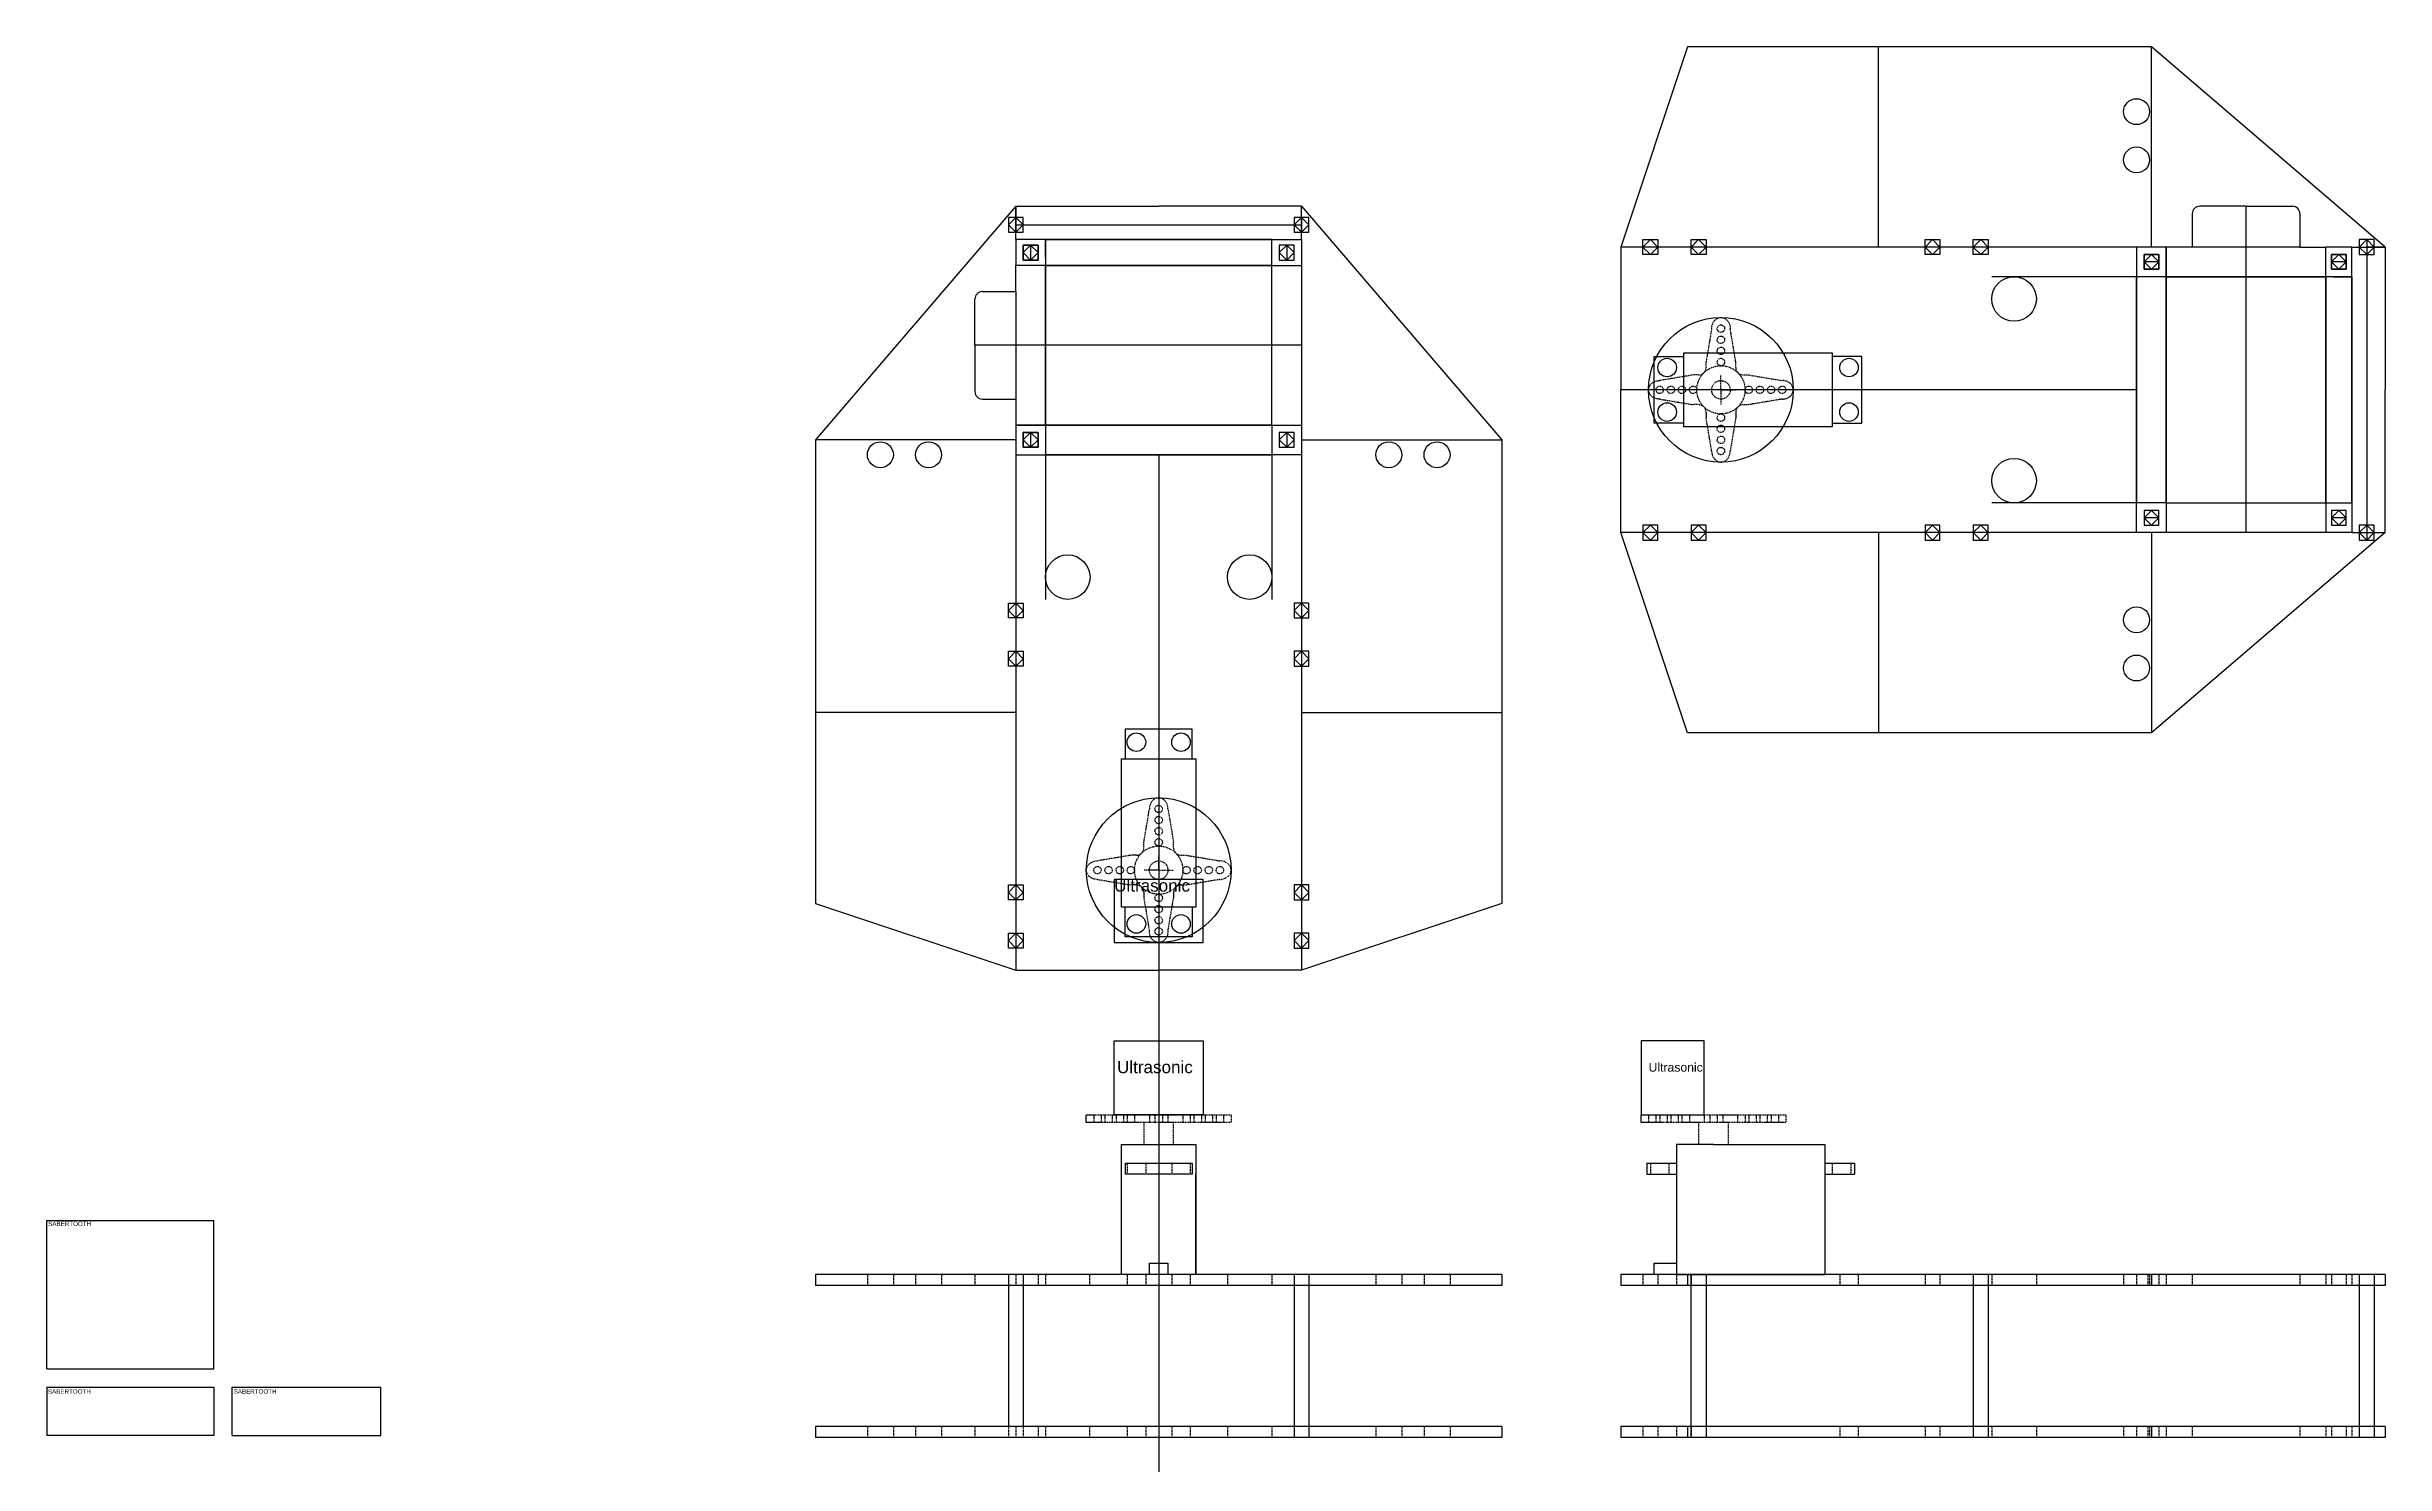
# Model space of a CAD drawing. Header units: inches. Extents: x 4 to 3747, y -1393 to 142.
# Drawn here: x 2392 to 3022, y -1057 to -675 of the extents above; entities that cross this region are included whole.
import ezdxf

# ---------------------------------------------------------------- set-up
doc = ezdxf.new("R2010")
doc.units = ezdxf.units.IN
doc.header["$MEASUREMENT"] = 0
doc.linetypes.add('DASHDOT2', pattern=[0.5, 0.25, -0.125, 0, -0.125])
doc.linetypes.add('DOT2', pattern=[0.125, 0, -0.125])
for name, color, linetype in [('Hidden', 2, 'DASHDOT2'), ('Scratch', 200, 'Continuous'), ('Switch_Wisker', 5, 'DOT2')]:
    doc.layers.add(name, color=color, linetype=linetype)
doc.styles.get("Standard").update_dxf_attribs({"font": 'arial.ttf'})

msp = doc.modelspace()

# ---------------------------------------------------------------- linework, layer by layer
for p, q in [((2834.31326, -674.99392), (2816.31326, -728.99392)), ((2959.31326, -674.99392), (2834.31326, -674.99392)), ((3022.31326, -728.99392), (2959.31326, -674.99392)), ((2653.31326, -717.99392), (2599.31326, -780.99392)), ((2653.31326, -717.99392), (2691.81326, -717.99392)), ((2730.31326, -717.99392), (2691.81326, -717.99392)), ((2730.31326, -717.99392), (2784.31326, -780.99392)), ((2984.81326, -717.99392), (2972.31326, -717.99392)), ((2984.81326, -717.99392), (2997.31326, -717.99392)), ((2651.31326, -722.99392), (2653.31326, -720.99392)), ((2653.31326, -724.99392), (2651.31326, -722.99392)), ((2653.31326, -720.99392), (2655.31326, -722.99392)), ((2655.31326, -722.99392), (2653.31326, -724.99392)), ((2728.31326, -722.99392), (2730.31326, -720.99392)), ((2730.31326, -724.99392), (2728.31326, -722.99392)), ((2730.31326, -720.99392), (2732.31326, -722.99392)), ((2732.31326, -722.99392), (2730.31326, -724.99392)), ((2970.31326, -719.99392), (2970.31326, -728.99392)), ((2999.31326, -719.99392), (2999.31326, -728.99392)), ((2655.31326, -730.49392), (2657.31326, -728.49392)), ((2657.31326, -728.49392), (2655.31326, -730.49392)), ((2657.31326, -732.49392), (2655.31326, -730.49392)), ((2655.31326, -730.49392), (2657.31326, -732.49392)), ((2657.31326, -728.49392), (2659.31326, -730.49392)), ((2659.31326, -730.49392), (2657.31326, -728.49392)), ((2659.31326, -730.49392), (2657.31326, -732.49392)), ((2657.31326, -732.49392), (2659.31326, -730.49392)), ((2661.31326, -726.99392), (2722.31326, -726.99392)), ((2661.31326, -726.99392), (2661.31326, -733.99392)), ((2722.31326, -726.99392), (2661.31326, -726.99392)), ((2661.31326, -731.99392), (2661.31326, -726.99392)), ((2722.31326, -733.99392), (2722.31326, -726.99392)), ((2724.31326, -730.49392), (2726.31326, -728.49392)), ((2726.31326, -732.49392), (2724.31326, -730.49392)), ((2726.31326, -728.49392), (2728.31326, -730.49392)), ((2728.31326, -730.49392), (2726.31326, -732.49392)), ((2816.31326, -728.99392), (2816.31326, -767.49392)), ((2824.31326, -726.99392), (2822.31326, -728.99392)), ((2822.31326, -728.99392), (2824.31326, -730.99392)), ((2826.31326, -728.99392), (2824.31326, -726.99392)), ((2824.31326, -730.99392), (2826.31326, -728.99392)), ((2837.31326, -726.99392), (2835.31326, -728.99392)), ((2835.31326, -728.99392), (2837.31326, -730.99392)), ((2839.31326, -728.99392), (2837.31326, -726.99392)), ((2837.31326, -730.99392), (2839.31326, -728.99392)), ((2900.31326, -726.99392), (2898.31326, -728.99392)), ((2898.31326, -728.99392), (2900.31326, -730.99392)), ((2902.31326, -728.99392), (2900.31326, -726.99392)), ((2900.31326, -730.99392), (2902.31326, -728.99392)), ((2913.31326, -726.99392), (2911.31326, -728.99392)), ((2911.31326, -728.99392), (2913.31326, -730.99392)), ((2915.31326, -728.99392), (2913.31326, -726.99392)), ((2913.31326, -730.99392), (2915.31326, -728.99392)), ((2963.31326, -728.99392), (2963.31326, -736.99392)), ((2970.31326, -728.99392), (2963.31326, -728.99392)), ((2963.31326, -736.99392), (2963.31326, -728.99392)), ((2999.31326, -728.99392), (3006.31326, -728.99392)), ((3006.31326, -736.99392), (3006.31326, -728.99392)), ((3006.31326, -734.99392), (3006.31326, -728.99392)), ((3015.31326, -728.99392), (3017.31326, -726.99392)), ((3017.31326, -730.99392), (3015.31326, -728.99392)), ((3017.31326, -726.99392), (3019.31326, -728.99392)), ((3019.31326, -728.99392), (3017.31326, -730.99392)), ((3022.31326, -728.99392), (3022.31326, -767.49392)), ((2661.31326, -733.99392), (2653.31326, -733.99392)), ((2653.31326, -740.99392), (2653.31326, -733.99392)), ((2659.31326, -733.99392), (2653.31326, -733.99392)), ((2722.31326, -733.99392), (2730.31326, -733.99392)), ((2730.31326, -733.99392), (2730.31326, -776.99392)), ((2955.31326, -797.99392), (2955.31326, -736.99392)), ((2963.31326, -736.99392), (2955.31326, -736.99392)), ((2955.31326, -736.99392), (2955.31326, -797.99392)), ((2963.31326, -736.99392), (2955.31326, -736.99392)), ((2957.31326, -732.99392), (2959.31326, -730.99392)), ((2959.31326, -730.99392), (2957.31326, -732.99392)), ((2959.31326, -734.99392), (2957.31326, -732.99392)), ((2957.31326, -732.99392), (2959.31326, -734.99392)), ((2959.31326, -730.99392), (2961.31326, -732.99392)), ((2961.31326, -732.99392), (2959.31326, -730.99392)), ((2961.31326, -732.99392), (2959.31326, -734.99392)), ((2959.31326, -734.99392), (2961.31326, -732.99392)), ((3013.31326, -736.99392), (3006.31326, -736.99392)), ((3007.81326, -732.99392), (3009.81326, -730.99392)), ((3009.81326, -730.99392), (3007.81326, -732.99392)), ((3009.81326, -734.99392), (3007.81326, -732.99392)), ((3007.81326, -732.99392), (3009.81326, -734.99392)), ((3008.31326, -736.99392), (3013.31326, -736.99392)), ((3009.81326, -730.99392), (3011.81326, -732.99392)), ((3011.81326, -732.99392), (3009.81326, -730.99392)), ((3011.81326, -732.99392), (3009.81326, -734.99392)), ((3009.81326, -734.99392), (3011.81326, -732.99392)), ((3013.31326, -736.99392), (3013.31326, -797.99392)), ((3013.31326, -797.99392), (3013.31326, -736.99392)), ((2642.31326, -755.49392), (2642.31326, -742.99392)), ((2644.31326, -740.99392), (2653.31326, -740.99392)), ((2642.31326, -755.49392), (2642.31326, -767.99392)), ((2825.31326, -776.49392), (2825.31326, -758.49392)), ((2825.31326, -758.49392), (2833.31326, -758.49392)), ((2833.31326, -777.49392), (2833.31326, -757.49392)), ((2833.31326, -757.49392), (2873.31326, -757.49392)), ((2873.31326, -757.49392), (2873.31326, -777.49392)), ((2881.31326, -758.49392), (2873.31326, -758.49392)), ((2881.31326, -776.49392), (2881.31326, -758.49392)), ((2816.31326, -805.99392), (2816.31326, -767.49392)), ((3022.31326, -805.99392), (3022.31326, -767.49392)), ((2644.31326, -769.99392), (2653.31326, -769.99392)), ((2653.31326, -769.99392), (2653.31326, -776.99392)), ((2599.31326, -780.99392), (2599.31326, -905.99392)), ((2653.31326, -776.99392), (2661.31326, -776.99392)), ((2661.31326, -776.99392), (2653.31326, -776.99392)), ((2655.31326, -780.99392), (2657.31326, -778.99392)), ((2657.31326, -778.99392), (2655.31326, -780.99392)), ((2657.31326, -782.99392), (2655.31326, -780.99392)), ((2655.31326, -780.99392), (2657.31326, -782.99392)), ((2657.31326, -778.99392), (2659.31326, -780.99392)), ((2659.31326, -780.99392), (2657.31326, -778.99392)), ((2659.31326, -780.99392), (2657.31326, -782.99392)), ((2657.31326, -782.99392), (2659.31326, -780.99392)), ((2661.31326, -776.99392), (2661.31326, -784.99392)), ((2661.31326, -776.99392), (2661.31326, -784.99392)), ((2722.31326, -776.99392), (2730.31326, -776.99392)), ((2722.31326, -776.99392), (2722.31326, -784.99392)), ((2724.31326, -780.99392), (2726.31326, -778.99392)), ((2726.31326, -782.99392), (2724.31326, -780.99392)), ((2726.31326, -778.99392), (2728.31326, -780.99392)), ((2728.31326, -780.99392), (2726.31326, -782.99392)), ((2784.31326, -780.99392), (2784.31326, -905.99392)), ((2833.31326, -776.49392), (2825.31326, -776.49392)), ((2853.31326, -777.49392), (2833.31326, -777.49392)), ((2873.31326, -777.49392), (2853.31326, -777.49392)), ((2873.31326, -776.49392), (2881.31326, -776.49392)), ((2722.31326, -784.99392), (2661.31326, -784.99392)), ((2661.31326, -784.99392), (2722.31326, -784.99392)), ((2963.31326, -797.99392), (2955.31326, -797.99392)), ((2957.31326, -801.99392), (2959.31326, -799.99392)), ((2959.31326, -799.99392), (2961.31326, -801.99392)), ((2963.31326, -797.99392), (2963.31326, -805.99392)), ((3006.31326, -797.99392), (3013.31326, -797.99392)), ((3006.31326, -797.99392), (3006.31326, -805.99392)), ((3007.81326, -801.99392), (3009.81326, -799.99392)), ((3009.81326, -799.99392), (3011.81326, -801.99392)), ((2834.31326, -859.99392), (2816.31326, -805.99392)), ((2822.31326, -805.99392), (2824.31326, -803.99392)), ((2824.31326, -807.99392), (2822.31326, -805.99392)), ((2824.31326, -803.99392), (2826.31326, -805.99392)), ((2826.31326, -805.99392), (2824.31326, -807.99392)), ((2835.31326, -805.99392), (2837.31326, -803.99392)), ((2837.31326, -807.99392), (2835.31326, -805.99392)), ((2837.31326, -803.99392), (2839.31326, -805.99392)), ((2839.31326, -805.99392), (2837.31326, -807.99392)), ((2898.31326, -805.99392), (2900.31326, -803.99392)), ((2900.31326, -807.99392), (2898.31326, -805.99392)), ((2900.31326, -803.99392), (2902.31326, -805.99392)), ((2902.31326, -805.99392), (2900.31326, -807.99392)), ((2911.31326, -805.99392), (2913.31326, -803.99392)), ((2913.31326, -807.99392), (2911.31326, -805.99392)), ((2913.31326, -803.99392), (2915.31326, -805.99392)), ((2915.31326, -805.99392), (2913.31326, -807.99392)), ((2959.31326, -803.99392), (2957.31326, -801.99392)), ((2961.31326, -801.99392), (2959.31326, -803.99392)), ((3022.31326, -805.99392), (2959.31326, -859.99392)), ((3006.31326, -805.99392), (2963.31326, -805.99392)), ((3009.81326, -803.99392), (3007.81326, -801.99392)), ((3011.81326, -801.99392), (3009.81326, -803.99392)), ((3015.31326, -805.99392), (3017.31326, -803.99392)), ((3017.31326, -807.99392), (3015.31326, -805.99392)), ((3017.31326, -803.99392), (3019.31326, -805.99392)), ((3019.31326, -805.99392), (3017.31326, -807.99392)), ((2653.31326, -824.99392), (2651.31326, -826.99392)), ((2655.31326, -826.99392), (2653.31326, -824.99392)), ((2728.31326, -826.99392), (2730.31326, -824.99392)), ((2730.31326, -824.99392), (2732.31326, -826.99392)), ((2651.31326, -826.99392), (2653.31326, -828.99392)), ((2653.31326, -828.99392), (2655.31326, -826.99392)), ((2730.31326, -828.99392), (2728.31326, -826.99392)), ((2732.31326, -826.99392), (2730.31326, -828.99392)), ((2653.31326, -837.99392), (2651.31326, -839.99392)), ((2655.31326, -839.99392), (2653.31326, -837.99392)), ((2728.31326, -839.99392), (2730.31326, -837.99392)), ((2730.31326, -837.99392), (2732.31326, -839.99392)), ((2651.31326, -839.99392), (2653.31326, -841.99392)), ((2653.31326, -841.99392), (2655.31326, -839.99392)), ((2730.31326, -841.99392), (2728.31326, -839.99392)), ((2732.31326, -839.99392), (2730.31326, -841.99392)), ((2700.81326, -858.99392), (2682.81326, -858.99392)), ((2682.81326, -858.99392), (2682.81326, -866.99392)), ((2700.81326, -866.99392), (2700.81326, -858.99392)), ((2959.31326, -859.99392), (2834.31326, -859.99392)), ((2681.81326, -906.99392), (2681.81326, -866.99392)), ((2681.81326, -866.99392), (2701.81326, -866.99392)), ((2701.81326, -866.99392), (2701.81326, -886.99392)), ((2701.81326, -886.99392), (2701.81326, -906.99392)), ((2653.31326, -900.99392), (2651.31326, -902.99392)), ((2655.31326, -902.99392), (2653.31326, -900.99392)), ((2679.81326, -899.49392), (2679.81326, -916.49392)), ((2703.81326, -899.49392), (2679.81326, -899.49392)), ((2703.81326, -916.49392), (2703.81326, -899.49392)), ((2728.31326, -902.99392), (2730.31326, -900.99392)), ((2730.31326, -900.99392), (2732.31326, -902.99392)), ((2599.31326, -905.99392), (2653.31326, -923.99392)), ((2651.31326, -902.99392), (2653.31326, -904.99392)), ((2653.31326, -904.99392), (2655.31326, -902.99392)), ((2701.81326, -906.99392), (2681.81326, -906.99392)), ((2682.81326, -914.99392), (2682.81326, -906.99392)), ((2700.81326, -906.99392), (2700.81326, -914.99392)), ((2730.31326, -904.99392), (2728.31326, -902.99392)), ((2732.31326, -902.99392), (2730.31326, -904.99392)), ((2784.31326, -905.99392), (2730.31326, -923.99392)), ((2653.31326, -913.99392), (2651.31326, -915.99392)), ((2651.31326, -915.99392), (2653.31326, -917.99392)), ((2655.31326, -915.99392), (2653.31326, -913.99392)), ((2653.31326, -917.99392), (2655.31326, -915.99392)), ((2679.81326, -916.49392), (2703.81326, -916.49392)), ((2700.81326, -914.99392), (2682.81326, -914.99392)), ((2728.31326, -915.99392), (2730.31326, -913.99392)), ((2730.31326, -917.99392), (2728.31326, -915.99392)), ((2730.31326, -913.99392), (2732.31326, -915.99392)), ((2732.31326, -915.99392), (2730.31326, -917.99392)), ((2653.31326, -923.99392), (2691.81326, -923.99392)), ((2730.31326, -923.99392), (2691.81326, -923.99392)), ((2679.81326, -942.99392), (2703.81326, -942.99392)), ((2679.81326, -962.99392), (2679.81326, -942.99392)), ((2703.81326, -942.99392), (2703.81326, -962.99392)), ((2821.81326, -942.99392), (2821.81326, -962.99392)), ((2838.81326, -942.99392), (2821.81326, -942.99392)), ((2838.81326, -962.99392), (2838.81326, -942.99392)), ((2703.81326, -962.99392), (2679.81326, -962.99392)), ((2821.81326, -962.99392), (2838.81326, -962.99392)), ((2681.81326, -970.99392), (2701.81326, -970.99392)), ((2681.81326, -1005.99392), (2681.81326, -970.99392)), ((2682.81326, -975.99392), (2700.81326, -975.99392)), ((2682.81326, -975.99392), (2682.81326, -978.99392)), ((2700.81326, -975.99392), (2700.81326, -978.99392)), ((2701.81326, -970.99392), (2701.81326, -1005.99392)), ((2823.31326, -975.99392), (2831.31326, -975.99392)), ((2823.31326, -975.99392), (2823.31326, -978.99392)), ((2841.31326, -970.99392), (2831.31326, -970.99392)), ((2831.31326, -970.99392), (2831.31326, -1005.99392)), ((2841.31326, -970.99392), (2871.31326, -970.99392)), ((2871.31326, -970.99392), (2871.31326, -1005.99392)), ((2871.31326, -975.99392), (2879.31326, -975.99392)), ((2879.31326, -975.99392), (2879.31326, -978.99392)), ((2700.81326, -978.99392), (2682.81326, -978.99392)), ((2701.81326, -1005.99392), (2701.81326, -978.99392)), ((2823.31326, -978.99392), (2831.31326, -978.99392)), ((2871.31326, -978.99392), (2879.31326, -978.99392)), ((2392.2, -1031.42475), (2392.2, -991.42475)), ((2392.2, -991.42475), (2437.2, -991.42475)), ((2437.2, -1031.42475), (2437.2, -991.42475)), ((2784.31326, -1005.99392), (2599.31326, -1005.99392)), ((2599.31326, -1005.99392), (2599.31326, -1008.99392)), ((2651.31326, -1005.99392), (2651.31326, -1046.99392)), ((2655.31326, -1005.99392), (2655.31326, -1046.99392)), ((2701.81326, -1005.99392), (2681.81326, -1005.99392)), ((2689.31326, -1005.99392), (2689.31326, -1002.99392)), ((2689.31326, -1002.99392), (2691.81326, -1002.99392)), ((2691.81326, -1002.99392), (2694.31326, -1002.99392)), ((2694.31326, -1002.99392), (2694.31326, -1005.99392)), ((2728.31326, -1005.99392), (2728.31326, -1049.99392)), ((2732.31326, -1005.99392), (2732.31326, -1049.99392)), ((2784.31326, -1005.99392), (2784.31326, -1008.99392)), ((3022.31326, -1005.99392), (2816.31326, -1005.99392)), ((2816.31326, -1005.99392), (2816.31326, -1005.99392)), ((2816.31326, -1005.99392), (2816.31326, -1005.99392)), ((2816.31326, -1005.99392), (2816.31326, -1008.99392)), ((2825.31326, -1005.99392), (2825.31326, -1002.99392)), ((2825.31326, -1002.99392), (2831.31326, -1002.99392)), ((2831.31326, -1005.99392), (2825.31326, -1005.99392)), ((2831.31326, -1005.99392), (2871.31326, -1005.99392)), ((2834.31326, -1005.99392), (2834.31326, -1005.99392)), ((2834.31326, -1005.99392), (2834.31326, -1008.99392)), ((2835.31326, -1049.99392), (2835.31326, -1005.99392)), ((2835.31326, -1005.99392), (2839.31326, -1005.99392)), ((2839.31326, -1005.99392), (2839.31326, -1008.99392)), ((2911.31326, -1005.99392), (2911.31326, -1049.99392)), ((2915.31326, -1005.99392), (2915.31326, -1049.99392)), ((2959.31326, -1005.99392), (2959.31326, -1008.99392)), ((3015.31326, -1005.99392), (3015.31326, -1049.99392)), ((3019.31326, -1005.99392), (3019.31326, -1046.99392)), ((3022.31326, -1005.99392), (3022.31326, -1008.99392)), ((2784.31326, -1008.99392), (2599.31326, -1008.99392)), ((3022.31326, -1008.99392), (2816.31326, -1008.99392)), ((2839.31326, -1008.99392), (2839.31326, -1049.99392)), ((2392.2, -1031.42475), (2437.2, -1031.42475)), ((2392.2, -1036.42475), (2437.2, -1036.42475)), ((2392.2, -1036.42475), (2392.2, -1049.42475)), ((2437.2, -1036.42475), (2437.2, -1049.42475)), ((2442.2, -1036.42475), (2482.2, -1036.42475)), ((2442.2, -1049.42475), (2442.2, -1036.42475)), ((2482.2, -1049.42475), (2482.2, -1036.42475)), ((2437.2, -1049.42475), (2392.2, -1049.42475)), ((2442.2, -1049.42475), (2482.2, -1049.42475)), ((2784.31326, -1046.99392), (2599.31326, -1046.99392)), ((2599.31326, -1046.99392), (2599.31326, -1049.99392)), ((2784.31326, -1049.99392), (2599.31326, -1049.99392)), ((2784.31326, -1046.99392), (2784.31326, -1049.99392)), ((3022.31326, -1046.99392), (2816.31326, -1046.99392)), ((2816.31326, -1046.99392), (2816.31326, -1046.99392)), ((2816.31326, -1046.99392), (2816.31326, -1046.99392)), ((2816.31326, -1046.99392), (2816.31326, -1049.99392)), ((3022.31326, -1049.99392), (2816.31326, -1049.99392)), ((2834.31326, -1046.99392), (2834.31326, -1046.99392)), ((2834.31326, -1046.99392), (2834.31326, -1049.99392)), ((2839.31326, -1049.99392), (2835.31326, -1049.99392)), ((2959.31326, -1046.99392), (2959.31326, -1049.99392)), ((3019.31326, -1046.99392), (3019.31326, -1049.99392)), ((3022.31326, -1046.99392), (3022.31326, -1049.99392))]:
    msp.add_line(p, q)
for centre, radius in [((2955.31326, -692.49392), 3.5), ((2955.31326, -705.49392), 3.5), ((2922.31326, -742.99392), 6), ((2828.81326, -761.49392), 2.5), ((2828.81326, -761.49392), 2.5), ((2877.81326, -761.49392), 2.5), ((2877.81326, -761.49392), 2.5), ((2828.81326, -773.49392), 2.5), ((2828.81326, -773.49392), 2.5), ((2877.81326, -773.49392), 2.5), ((2877.81326, -773.49392), 2.5), ((2616.81326, -784.99392), 3.5), ((2629.81326, -784.99392), 3.5), ((2753.81326, -784.99392), 3.5), ((2766.81326, -784.99392), 3.5), ((2922.31326, -791.99392), 6), ((2667.31326, -817.99392), 6), ((2716.31326, -817.99392), 6), ((2955.31326, -829.49392), 3.5), ((2955.31326, -842.49392), 3.5), ((2685.81326, -862.49392), 2.5), ((2685.81326, -862.49392), 2.5), ((2697.81326, -862.49392), 2.5), ((2697.81326, -862.49392), 2.5), ((2685.81326, -911.49392), 2.5), ((2685.81326, -911.49392), 2.5), ((2697.81326, -911.49392), 2.5), ((2697.81326, -911.49392), 2.5)]:
    msp.add_circle(centre, radius)
for centre, start, end in [((2972.31326, -719.99392), 90, 180), ((2997.31326, -719.99392), 0, 90), ((2644.31326, -742.99392), 90, 180), ((2644.31326, -767.99392), 180, 270)]:
    msp.add_arc(centre, 2, start, end)
at = {"layer": 'Hidden'}
for p, q in [((2674.31326, -962.99392), (2674.31326, -964.99392)), ((2676.31326, -962.99392), (2676.31326, -964.99392)), ((2677.31326, -962.99392), (2677.31326, -964.99392)), ((2679.30548, -962.99392), (2679.30496, -964.99392)), ((2680.31326, -962.99392), (2680.31326, -964.99392)), ((2682.31326, -962.99392), (2682.31326, -964.99392)), ((2683.31326, -962.99392), (2683.31326, -964.99392)), ((2685.31326, -962.99392), (2685.31326, -964.99392)), ((2689.31326, -962.99392), (2689.31326, -964.99392)), ((2690.81326, -962.99392), (2690.81326, -964.99392)), ((2692.81326, -962.99392), (2692.81326, -964.99392)), ((2694.31326, -962.99392), (2694.31326, -964.99392)), ((2698.31326, -962.99392), (2698.31326, -964.99392)), ((2700.31326, -962.99392), (2700.31326, -964.99392)), ((2701.31326, -962.99392), (2701.31326, -964.99392)), ((2703.30548, -962.99392), (2703.30548, -964.99392)), ((2704.31326, -962.99392), (2704.31326, -964.99392)), ((2706.31326, -962.99392), (2706.31326, -964.99392)), ((2707.31326, -962.99392), (2707.31326, -964.99392)), ((2709.31326, -962.99392), (2709.31326, -964.99392)), ((2823.81326, -962.99392), (2823.81326, -964.99392)), ((2825.81326, -962.99392), (2825.81326, -964.99392)), ((2826.81326, -962.99392), (2826.81326, -964.99392)), ((2828.80548, -962.99392), (2828.80496, -964.99392)), ((2829.81326, -962.99392), (2829.81326, -964.99392)), ((2831.81326, -962.99392), (2831.81326, -964.99392)), ((2832.81326, -962.99392), (2832.81326, -964.99392)), ((2834.81326, -962.99392), (2834.81326, -964.99392)), ((2838.81326, -962.99392), (2838.81326, -964.99392)), ((2840.31326, -962.99392), (2840.31326, -964.99392)), ((2842.31326, -962.99392), (2842.31326, -964.99392)), ((2843.81326, -962.99392), (2843.81326, -964.99392)), ((2847.81326, -962.99392), (2847.81326, -964.99392)), ((2849.81326, -962.99392), (2849.81326, -964.99392)), ((2850.81326, -962.99392), (2850.81326, -964.99392)), ((2852.80548, -962.99392), (2852.80548, -964.99392)), ((2853.81326, -962.99392), (2853.81326, -964.99392)), ((2855.81326, -962.99392), (2855.81326, -964.99392)), ((2856.81326, -962.99392), (2856.81326, -964.99392)), ((2858.81326, -962.99392), (2858.81326, -964.99392)), ((2683.31326, -975.99392), (2683.31326, -978.99392)), ((2688.31326, -975.99392), (2688.31326, -978.99392)), ((2695.31326, -975.99392), (2695.31326, -978.99392)), ((2700.31326, -975.99392), (2700.31326, -978.99392)), ((2824.31326, -975.99392), (2824.31326, -978.99392)), ((2829.31326, -975.99392), (2829.31326, -978.99392)), ((2873.31326, -975.99392), (2873.31326, -978.99392)), ((2878.31326, -975.99392), (2878.31326, -978.99392)), ((2613.31326, -1005.99392), (2613.31326, -1005.99392)), ((2613.31326, -1005.99392), (2613.31326, -1008.99392)), ((2620.31326, -1005.99392), (2620.31326, -1008.99392)), ((2626.31326, -1005.99392), (2626.31326, -1005.99392)), ((2626.31326, -1005.99392), (2626.31326, -1008.99392)), ((2633.2984, -1005.99392), (2633.2984, -1008.99392)), ((2642.31326, -1005.99392), (2642.31326, -1008.99392)), ((2651.31326, -1005.99392), (2651.31326, -1008.99392)), ((2653.31326, -1005.99392), (2653.31326, -1008.99392)), ((2655.31326, -1005.99392), (2655.31326, -1008.99392)), ((2659.31326, -1005.99392), (2659.31326, -1008.99392)), ((2661.31326, -1005.99392), (2661.31326, -1007.49392)), ((2661.31326, -1005.99392), (2661.31326, -1008.99392)), ((2673.192, -1005.99392), (2673.192, -1008.99392)), ((2683.31326, -1005.99392), (2683.31326, -1008.99392)), ((2688.31326, -1005.99392), (2688.31326, -1008.99392)), ((2695.31326, -1005.99392), (2695.31326, -1008.99392)), ((2700.31326, -1005.99392), (2700.31326, -1008.99392)), ((2710.31326, -1005.99392), (2710.31326, -1005.99392)), ((2710.31326, -1005.99392), (2710.31326, -1008.99392)), ((2722.31326, -1005.99392), (2722.31326, -1008.99392)), ((2728.31326, -1005.99392), (2728.31326, -1008.99392)), ((2732.31326, -1005.99392), (2732.31326, -1005.99392)), ((2732.31326, -1005.99392), (2732.31326, -1008.99392)), ((2750.31326, -1005.99392), (2750.31326, -1008.99392)), ((2757.31326, -1005.99392), (2757.31326, -1008.99392)), ((2763.31326, -1005.99392), (2763.31326, -1008.99392)), ((2770.31326, -1005.99392), (2770.31326, -1008.99392)), ((2822.31326, -1005.99392), (2822.31326, -1005.99392)), ((2822.31326, -1005.99392), (2822.31326, -1005.99392)), ((2822.31326, -1005.99392), (2822.31326, -1008.99392)), ((2826.31326, -1005.99392), (2826.31326, -1008.99392)), ((2826.31326, -1005.99392), (2826.31326, -1008.99392)), ((2831.31326, -1005.99392), (2831.31326, -1008.99392)), ((2835.31326, -1005.99392), (2835.31326, -1008.99392)), ((2839.31326, -1005.99392), (2839.31326, -1008.99392)), ((2875.31326, -1005.99392), (2875.31326, -1005.99392)), ((2875.31326, -1005.99392), (2875.31326, -1008.99392)), ((2880.31326, -1005.99392), (2880.31326, -1008.99392)), ((2898.31326, -1005.99392), (2898.31326, -1008.99392)), ((2902.31326, -1005.99392), (2902.31326, -1005.99392)), ((2902.31326, -1005.99392), (2902.31326, -1008.99392)), ((2911.31326, -1005.99392), (2911.31326, -1008.99392)), ((2915.31326, -1005.99392), (2915.31326, -1005.99392)), ((2915.31326, -1005.99392), (2915.31326, -1008.99392)), ((2916.31326, -1005.99392), (2916.31326, -1008.99392)), ((2928.31326, -1005.99392), (2928.31326, -1008.99392)), ((2951.81326, -1005.99392), (2951.81326, -1008.99392)), ((2955.31326, -1005.99392), (2955.31326, -1008.99392)), ((2958.31326, -1005.99392), (2958.31326, -1008.99392)), ((2958.81326, -1005.99392), (2958.81326, -1008.99392)), ((2961.31326, -1005.99392), (2961.31326, -1008.99392)), ((2963.31326, -1005.99392), (2963.31326, -1008.99392)), ((2970.31326, -1005.99392), (2970.31326, -1005.99392)), ((2970.31326, -1005.99392), (2970.31326, -1008.99392)), ((2999.31326, -1005.99392), (2999.31326, -1008.99392)), ((3006.31326, -1005.99392), (3006.31326, -1008.99392)), ((3007.81326, -1005.99392), (3007.81326, -1008.99392)), ((3011.81326, -1005.99392), (3011.81326, -1008.99392)), ((3013.31326, -1005.99392), (3013.31326, -1008.99392)), ((2613.31326, -1046.99392), (2613.31326, -1046.99392)), ((2613.31326, -1046.99392), (2613.31326, -1049.99392)), ((2620.31326, -1046.99392), (2620.31326, -1049.99392)), ((2626.31326, -1046.99392), (2626.31326, -1046.99392)), ((2626.31326, -1046.99392), (2626.31326, -1049.99392)), ((2633.2984, -1046.99392), (2633.2984, -1049.99392)), ((2642.31326, -1046.99392), (2642.31326, -1049.99392)), ((2651.31326, -1046.99392), (2651.31326, -1049.99392)), ((2653.31326, -1046.99392), (2653.31326, -1049.99392)), ((2655.31326, -1046.99392), (2655.31326, -1049.99392)), ((2659.31326, -1046.99392), (2659.31326, -1049.99392)), ((2661.31326, -1046.99392), (2661.31326, -1048.49392)), ((2661.31326, -1046.99392), (2661.31326, -1049.99392)), ((2673.192, -1046.99392), (2673.192, -1049.99392)), ((2683.31326, -1046.99392), (2683.31326, -1049.99392)), ((2688.31326, -1046.99392), (2688.31326, -1049.99392)), ((2695.31326, -1046.99392), (2695.31326, -1049.99392)), ((2700.31326, -1046.99392), (2700.31326, -1049.99392)), ((2710.31326, -1046.99392), (2710.31326, -1046.99392)), ((2710.31326, -1046.99392), (2710.31326, -1049.99392)), ((2722.31326, -1046.99392), (2722.31326, -1049.99392)), ((2728.31326, -1046.99392), (2728.31326, -1049.99392)), ((2732.31326, -1046.99392), (2732.31326, -1046.99392)), ((2732.31326, -1046.99392), (2732.31326, -1049.99392)), ((2750.31326, -1046.99392), (2750.31326, -1049.99392)), ((2757.31326, -1046.99392), (2757.31326, -1049.99392)), ((2763.31326, -1046.99392), (2763.31326, -1049.99392)), ((2770.31326, -1046.99392), (2770.31326, -1049.99392)), ((2822.31326, -1046.99392), (2822.31326, -1046.99392)), ((2822.31326, -1046.99392), (2822.31326, -1046.99392)), ((2822.31326, -1046.99392), (2822.31326, -1049.99392)), ((2826.31326, -1046.99392), (2826.31326, -1049.99392)), ((2826.31326, -1046.99392), (2826.31326, -1049.99392)), ((2831.31326, -1046.99392), (2831.31326, -1049.99392)), ((2835.31326, -1046.99392), (2835.31326, -1049.99392)), ((2839.31326, -1046.99392), (2839.31326, -1049.99392)), ((2875.31326, -1046.99392), (2875.31326, -1046.99392)), ((2875.31326, -1046.99392), (2875.31326, -1049.99392)), ((2880.31326, -1046.99392), (2880.31326, -1049.99392)), ((2898.31326, -1046.99392), (2898.31326, -1049.99392)), ((2902.31326, -1046.99392), (2902.31326, -1046.99392)), ((2902.31326, -1046.99392), (2902.31326, -1049.99392)), ((2911.31326, -1046.99392), (2911.31326, -1049.99392)), ((2915.31326, -1046.99392), (2915.31326, -1046.99392)), ((2915.31326, -1046.99392), (2915.31326, -1049.99392)), ((2916.31326, -1046.99392), (2916.31326, -1049.99392)), ((2928.31326, -1046.99392), (2928.31326, -1049.99392)), ((2951.81326, -1046.99392), (2951.81326, -1049.99392)), ((2955.31326, -1046.99392), (2955.31326, -1049.99392)), ((2958.31326, -1046.99392), (2958.31326, -1049.99392)), ((2958.81326, -1046.99392), (2958.81326, -1049.99392)), ((2961.31326, -1046.99392), (2961.31326, -1049.99392)), ((2963.31326, -1046.99392), (2963.31326, -1049.99392)), ((2970.31326, -1046.99392), (2970.31326, -1046.99392)), ((2970.31326, -1046.99392), (2970.31326, -1049.99392)), ((2999.31326, -1046.99392), (2999.31326, -1049.99392)), ((3006.31326, -1046.99392), (3006.31326, -1049.99392)), ((3007.81326, -1046.99392), (3007.81326, -1049.99392)), ((3011.81326, -1046.99392), (3011.81326, -1049.99392)), ((3013.31326, -1046.99392), (3013.31326, -1049.99392))]:
    msp.add_line(p, q, dxfattribs=at)
at = {"layer": 'Scratch'}
for p, q in [((2885.81326, -728.99392), (2885.81326, -674.99392)), ((2959.31326, -728.99392), (2959.31326, -674.99392)), ((2653.31326, -726.99392), (2653.31326, -717.99392)), ((2653.31326, -717.99392), (2653.31326, -722.99392)), ((2730.31326, -726.99392), (2730.31326, -717.99392)), ((2984.81326, -805.99392), (2984.81326, -717.99392)), ((2651.31326, -720.99392), (2651.31326, -724.99392)), ((2655.31326, -720.99392), (2651.31326, -720.99392)), ((2653.31326, -720.99392), (2653.31326, -724.99392)), ((2653.31326, -722.99392), (2730.31326, -722.99392)), ((2655.31326, -724.99392), (2655.31326, -720.99392)), ((2655.31326, -724.99392), (2655.31326, -720.99392)), ((2728.31326, -720.99392), (2728.31326, -724.99392)), ((2732.31326, -720.99392), (2728.31326, -720.99392)), ((2730.31326, -720.99392), (2730.31326, -724.99392)), ((2732.31326, -724.99392), (2732.31326, -720.99392)), ((2732.31326, -724.99392), (2732.31326, -720.99392)), ((2651.31326, -724.99392), (2655.31326, -724.99392)), ((2661.31326, -726.99392), (2653.31326, -726.99392)), ((2653.31326, -726.99392), (2653.31326, -733.99392)), ((2661.31326, -726.99392), (2653.31326, -726.99392)), ((2653.31326, -726.99392), (2653.31326, -733.99392)), ((2655.31326, -728.49392), (2655.31326, -732.49392)), ((2659.31326, -728.49392), (2655.31326, -728.49392)), ((2655.31326, -732.49392), (2655.31326, -728.49392)), ((2655.31326, -728.49392), (2659.31326, -728.49392)), ((2655.31326, -732.49392), (2655.31326, -728.49392)), ((2657.31326, -728.49392), (2657.31326, -732.49392)), ((2657.31326, -728.49392), (2657.31326, -732.49392)), ((2659.31326, -732.49392), (2659.31326, -728.49392)), ((2659.31326, -732.49392), (2659.31326, -728.49392)), ((2659.31326, -728.49392), (2659.31326, -732.49392)), ((2722.31326, -726.99392), (2730.31326, -726.99392)), ((2724.31326, -728.49392), (2724.31326, -732.49392)), ((2728.31326, -728.49392), (2724.31326, -728.49392)), ((2726.31326, -728.49392), (2726.31326, -732.49392)), ((2728.31326, -724.99392), (2732.31326, -724.99392)), ((2728.31326, -732.49392), (2728.31326, -728.49392)), ((2728.31326, -732.49392), (2728.31326, -728.49392)), ((2730.31326, -726.99392), (2730.31326, -733.99392)), ((2955.31326, -728.99392), (2816.31326, -728.99392)), ((2822.31326, -730.99392), (2822.31326, -726.99392)), ((2822.31326, -726.99392), (2826.31326, -726.99392)), ((2822.31326, -726.99392), (2826.31326, -726.99392)), ((2826.31326, -728.99392), (2822.31326, -728.99392)), ((2837.31326, -728.99392), (2824.31326, -728.99392)), ((2826.31326, -726.99392), (2826.31326, -730.99392)), ((2835.31326, -730.99392), (2835.31326, -726.99392)), ((2835.31326, -726.99392), (2839.31326, -726.99392)), ((2835.31326, -726.99392), (2839.31326, -726.99392)), ((2839.31326, -728.99392), (2835.31326, -728.99392)), ((2900.31326, -728.99392), (2837.31326, -728.99392)), ((2839.31326, -726.99392), (2839.31326, -730.99392)), ((2898.31326, -730.99392), (2898.31326, -726.99392)), ((2898.31326, -726.99392), (2902.31326, -726.99392)), ((2898.31326, -726.99392), (2902.31326, -726.99392)), ((2902.31326, -728.99392), (2898.31326, -728.99392)), ((2913.31326, -728.99392), (2900.31326, -728.99392)), ((2902.31326, -726.99392), (2902.31326, -730.99392)), ((2911.31326, -730.99392), (2911.31326, -726.99392)), ((2911.31326, -726.99392), (2915.31326, -726.99392)), ((2911.31326, -726.99392), (2915.31326, -726.99392)), ((2915.31326, -728.99392), (2911.31326, -728.99392)), ((2963.31326, -728.99392), (2913.31326, -728.99392)), ((2915.31326, -726.99392), (2915.31326, -730.99392)), ((2963.31326, -728.99392), (2955.31326, -728.99392)), ((2955.31326, -728.99392), (2955.31326, -736.99392)), ((2963.31326, -728.99392), (2955.31326, -728.99392)), ((2955.31326, -728.99392), (2955.31326, -736.99392)), ((2999.31326, -728.99392), (2970.31326, -728.99392)), ((3013.31326, -728.99392), (3006.31326, -728.99392)), ((3013.31326, -728.99392), (3006.31326, -728.99392)), ((3013.31326, -736.99392), (3013.31326, -728.99392)), ((3013.31326, -736.99392), (3013.31326, -728.99392)), ((3013.31326, -728.99392), (3022.31326, -728.99392)), ((3015.31326, -726.99392), (3015.31326, -730.99392)), ((3019.31326, -726.99392), (3015.31326, -726.99392)), ((3017.31326, -726.99392), (3017.31326, -730.99392)), ((3022.31326, -728.99392), (3017.31326, -728.99392)), ((3017.31326, -728.99392), (3017.31326, -805.99392)), ((3019.31326, -730.99392), (3019.31326, -726.99392)), ((3019.31326, -730.99392), (3019.31326, -726.99392)), ((2655.31326, -732.49392), (2659.31326, -732.49392)), ((2659.31326, -732.49392), (2655.31326, -732.49392)), ((2661.31326, -733.99392), (2722.31326, -733.99392)), ((2661.31326, -733.99392), (2661.31326, -776.99392)), ((2722.31326, -733.99392), (2661.31326, -733.99392)), ((2661.31326, -776.99392), (2661.31326, -733.99392)), ((2722.31326, -776.99392), (2722.31326, -733.99392)), ((2724.31326, -732.49392), (2728.31326, -732.49392)), ((2826.31326, -730.99392), (2822.31326, -730.99392)), ((2839.31326, -730.99392), (2835.31326, -730.99392)), ((2902.31326, -730.99392), (2898.31326, -730.99392)), ((2915.31326, -730.99392), (2911.31326, -730.99392)), ((2928.31326, -736.99392), (2916.31326, -736.99392)), ((2955.31326, -736.99392), (2928.31326, -736.99392)), ((2961.31326, -730.99392), (2957.31326, -730.99392)), ((2957.31326, -730.99392), (2957.31326, -734.99392)), ((2957.31326, -734.99392), (2957.31326, -730.99392)), ((2957.31326, -730.99392), (2961.31326, -730.99392)), ((2957.31326, -730.99392), (2961.31326, -730.99392)), ((2961.31326, -732.99392), (2957.31326, -732.99392)), ((2961.31326, -732.99392), (2957.31326, -732.99392)), ((2957.31326, -734.99392), (2961.31326, -734.99392)), ((2957.31326, -734.99392), (2961.31326, -734.99392)), ((2961.31326, -734.99392), (2957.31326, -734.99392)), ((2961.31326, -734.99392), (2961.31326, -730.99392)), ((2961.31326, -730.99392), (2961.31326, -734.99392)), ((2963.31326, -736.99392), (2963.31326, -797.99392)), ((3006.31326, -736.99392), (2963.31326, -736.99392)), ((2963.31326, -797.99392), (2963.31326, -736.99392)), ((2963.31326, -736.99392), (3006.31326, -736.99392)), ((3006.31326, -736.99392), (3006.31326, -797.99392)), ((3006.31326, -797.99392), (3006.31326, -736.99392)), ((3011.81326, -730.99392), (3007.81326, -730.99392)), ((3007.81326, -730.99392), (3007.81326, -734.99392)), ((3007.81326, -734.99392), (3007.81326, -730.99392)), ((3007.81326, -730.99392), (3011.81326, -730.99392)), ((3007.81326, -730.99392), (3011.81326, -730.99392)), ((3011.81326, -732.99392), (3007.81326, -732.99392)), ((3011.81326, -732.99392), (3007.81326, -732.99392)), ((3007.81326, -734.99392), (3011.81326, -734.99392)), ((3007.81326, -734.99392), (3011.81326, -734.99392)), ((3011.81326, -734.99392), (3007.81326, -734.99392)), ((3011.81326, -734.99392), (3011.81326, -730.99392)), ((3011.81326, -730.99392), (3011.81326, -734.99392)), ((3015.31326, -730.99392), (3019.31326, -730.99392)), ((2653.31326, -740.99392), (2653.31326, -769.99392)), ((2730.31326, -755.49392), (2642.31326, -755.49392)), ((2955.31326, -767.49392), (2816.31326, -767.49392)), ((2955.31326, -767.49392), (2816.31326, -767.49392)), ((2653.31326, -780.99392), (2599.31326, -780.99392)), ((2653.31326, -776.99392), (2653.31326, -784.99392)), ((2653.31326, -776.99392), (2653.31326, -784.99392)), ((2653.31326, -776.99392), (2653.31326, -826.99392)), ((2655.31326, -778.99392), (2655.31326, -782.99392)), ((2659.31326, -778.99392), (2655.31326, -778.99392)), ((2655.31326, -782.99392), (2655.31326, -778.99392)), ((2655.31326, -778.99392), (2659.31326, -778.99392)), ((2655.31326, -782.99392), (2655.31326, -778.99392)), ((2657.31326, -778.99392), (2657.31326, -782.99392)), ((2657.31326, -778.99392), (2657.31326, -782.99392)), ((2659.31326, -782.99392), (2659.31326, -778.99392)), ((2659.31326, -782.99392), (2659.31326, -778.99392)), ((2659.31326, -778.99392), (2659.31326, -782.99392)), ((2661.31326, -776.99392), (2722.31326, -776.99392)), ((2722.31326, -776.99392), (2661.31326, -776.99392)), ((2724.31326, -778.99392), (2724.31326, -782.99392)), ((2728.31326, -778.99392), (2724.31326, -778.99392)), ((2726.31326, -778.99392), (2726.31326, -782.99392)), ((2728.31326, -782.99392), (2728.31326, -778.99392)), ((2728.31326, -782.99392), (2728.31326, -778.99392)), ((2730.31326, -776.99392), (2730.31326, -784.99392)), ((2730.31326, -776.99392), (2730.31326, -826.99392)), ((2730.31326, -780.99392), (2784.31326, -780.99392)), ((2653.31326, -784.99392), (2661.31326, -784.99392)), ((2653.31326, -784.99392), (2661.31326, -784.99392)), ((2653.31326, -784.99392), (2653.31326, -923.99392)), ((2655.31326, -782.99392), (2659.31326, -782.99392)), ((2659.31326, -782.99392), (2655.31326, -782.99392)), ((2661.31326, -784.99392), (2661.31326, -811.99392)), ((2691.81326, -784.99392), (2691.81326, -923.99392)), ((2691.81326, -784.99392), (2691.81326, -923.99392)), ((2730.31326, -784.99392), (2722.31326, -784.99392)), ((2722.31326, -784.99392), (2722.31326, -811.99392)), ((2724.31326, -782.99392), (2728.31326, -782.99392)), ((2730.31326, -784.99392), (2730.31326, -923.99392)), ((2928.31326, -797.99392), (2916.31326, -797.99392)), ((2955.31326, -797.99392), (2928.31326, -797.99392)), ((2955.31326, -805.99392), (2955.31326, -797.99392)), ((2961.31326, -799.99392), (2957.31326, -799.99392)), ((2957.31326, -799.99392), (2957.31326, -803.99392)), ((2961.31326, -803.99392), (2961.31326, -799.99392)), ((2963.31326, -797.99392), (3006.31326, -797.99392)), ((3011.81326, -799.99392), (3007.81326, -799.99392)), ((3007.81326, -799.99392), (3007.81326, -803.99392)), ((3011.81326, -803.99392), (3011.81326, -799.99392)), ((3013.31326, -797.99392), (3013.31326, -805.99392)), ((2955.31326, -805.99392), (2816.31326, -805.99392)), ((2826.31326, -803.99392), (2822.31326, -803.99392)), ((2822.31326, -803.99392), (2822.31326, -807.99392)), ((2826.31326, -805.99392), (2822.31326, -805.99392)), ((2837.31326, -805.99392), (2824.31326, -805.99392)), ((2826.31326, -807.99392), (2826.31326, -803.99392)), ((2839.31326, -803.99392), (2835.31326, -803.99392)), ((2835.31326, -803.99392), (2835.31326, -807.99392)), ((2839.31326, -805.99392), (2835.31326, -805.99392)), ((2900.31326, -805.99392), (2837.31326, -805.99392)), ((2839.31326, -807.99392), (2839.31326, -803.99392)), ((2885.81326, -805.99392), (2885.81326, -859.99392)), ((2902.31326, -803.99392), (2898.31326, -803.99392)), ((2898.31326, -803.99392), (2898.31326, -807.99392)), ((2902.31326, -805.99392), (2898.31326, -805.99392)), ((2913.31326, -805.99392), (2900.31326, -805.99392)), ((2902.31326, -807.99392), (2902.31326, -803.99392)), ((2915.31326, -803.99392), (2911.31326, -803.99392)), ((2911.31326, -803.99392), (2911.31326, -807.99392)), ((2915.31326, -805.99392), (2911.31326, -805.99392)), ((2963.31326, -805.99392), (2913.31326, -805.99392)), ((2915.31326, -807.99392), (2915.31326, -803.99392)), ((2963.31326, -805.99392), (2955.31326, -805.99392)), ((2961.31326, -801.99392), (2957.31326, -801.99392)), ((2957.31326, -803.99392), (2961.31326, -803.99392)), ((2957.31326, -803.99392), (2961.31326, -803.99392)), ((2959.31326, -805.99392), (2959.31326, -859.99392)), ((3013.31326, -805.99392), (3006.31326, -805.99392)), ((3011.81326, -801.99392), (3007.81326, -801.99392)), ((3007.81326, -803.99392), (3011.81326, -803.99392)), ((3007.81326, -803.99392), (3011.81326, -803.99392)), ((3013.31326, -805.99392), (3022.31326, -805.99392)), ((3015.31326, -803.99392), (3015.31326, -807.99392)), ((3019.31326, -803.99392), (3015.31326, -803.99392)), ((3017.31326, -803.99392), (3017.31326, -807.99392)), ((3019.31326, -807.99392), (3019.31326, -803.99392)), ((3019.31326, -807.99392), (3019.31326, -803.99392)), ((2661.31326, -811.99392), (2661.31326, -823.99392)), ((2722.31326, -811.99392), (2722.31326, -823.99392)), ((2822.31326, -807.99392), (2826.31326, -807.99392)), ((2822.31326, -807.99392), (2826.31326, -807.99392)), ((2835.31326, -807.99392), (2839.31326, -807.99392)), ((2835.31326, -807.99392), (2839.31326, -807.99392)), ((2898.31326, -807.99392), (2902.31326, -807.99392)), ((2898.31326, -807.99392), (2902.31326, -807.99392)), ((2911.31326, -807.99392), (2915.31326, -807.99392)), ((2911.31326, -807.99392), (2915.31326, -807.99392)), ((3015.31326, -807.99392), (3019.31326, -807.99392)), ((2651.31326, -828.99392), (2651.31326, -824.99392)), ((2651.31326, -824.99392), (2655.31326, -824.99392)), ((2651.31326, -828.99392), (2651.31326, -824.99392)), ((2653.31326, -824.99392), (2653.31326, -828.99392)), ((2655.31326, -824.99392), (2655.31326, -828.99392)), ((2728.31326, -824.99392), (2728.31326, -828.99392)), ((2732.31326, -824.99392), (2728.31326, -824.99392)), ((2730.31326, -824.99392), (2730.31326, -828.99392)), ((2732.31326, -828.99392), (2732.31326, -824.99392)), ((2732.31326, -828.99392), (2732.31326, -824.99392)), ((2655.31326, -828.99392), (2651.31326, -828.99392)), ((2653.31326, -826.99392), (2653.31326, -839.99392)), ((2728.31326, -828.99392), (2732.31326, -828.99392)), ((2730.31326, -826.99392), (2730.31326, -839.99392)), ((2651.31326, -841.99392), (2651.31326, -837.99392)), ((2651.31326, -837.99392), (2655.31326, -837.99392)), ((2651.31326, -841.99392), (2651.31326, -837.99392)), ((2653.31326, -837.99392), (2653.31326, -841.99392)), ((2655.31326, -837.99392), (2655.31326, -841.99392)), ((2728.31326, -837.99392), (2728.31326, -841.99392)), ((2732.31326, -837.99392), (2728.31326, -837.99392)), ((2730.31326, -837.99392), (2730.31326, -841.99392)), ((2732.31326, -841.99392), (2732.31326, -837.99392)), ((2732.31326, -841.99392), (2732.31326, -837.99392)), ((2655.31326, -841.99392), (2651.31326, -841.99392)), ((2653.31326, -839.99392), (2653.31326, -902.99392)), ((2728.31326, -841.99392), (2732.31326, -841.99392)), ((2730.31326, -839.99392), (2730.31326, -902.99392)), ((2653.31326, -854.49392), (2599.31326, -854.49392)), ((2730.31326, -854.49392), (2784.31326, -854.49392)), ((2651.31326, -904.99392), (2651.31326, -900.99392)), ((2651.31326, -900.99392), (2655.31326, -900.99392)), ((2651.31326, -904.99392), (2651.31326, -900.99392)), ((2653.31326, -900.99392), (2653.31326, -904.99392)), ((2655.31326, -900.99392), (2655.31326, -904.99392)), ((2728.31326, -900.99392), (2728.31326, -904.99392)), ((2732.31326, -900.99392), (2728.31326, -900.99392)), ((2730.31326, -900.99392), (2730.31326, -904.99392)), ((2732.31326, -904.99392), (2732.31326, -900.99392)), ((2732.31326, -904.99392), (2732.31326, -900.99392)), ((2655.31326, -904.99392), (2651.31326, -904.99392)), ((2653.31326, -902.99392), (2653.31326, -915.99392)), ((2728.31326, -904.99392), (2732.31326, -904.99392)), ((2730.31326, -902.99392), (2730.31326, -915.99392)), ((2651.31326, -917.99392), (2651.31326, -913.99392)), ((2651.31326, -913.99392), (2655.31326, -913.99392)), ((2651.31326, -917.99392), (2651.31326, -913.99392)), ((2655.31326, -917.99392), (2651.31326, -917.99392)), ((2653.31326, -913.99392), (2653.31326, -917.99392)), ((2655.31326, -913.99392), (2655.31326, -917.99392)), ((2728.31326, -913.99392), (2728.31326, -917.99392)), ((2732.31326, -913.99392), (2728.31326, -913.99392)), ((2728.31326, -917.99392), (2732.31326, -917.99392)), ((2730.31326, -913.99392), (2730.31326, -917.99392)), ((2732.31326, -917.99392), (2732.31326, -913.99392)), ((2732.31326, -917.99392), (2732.31326, -913.99392)), ((2691.81326, -923.99392), (2691.81326, -1253.99392))]:
    msp.add_line(p, q, dxfattribs=at)
for centre in [(2843.31326, -767.49392), (2691.81326, -896.99392)]:
    msp.add_circle(centre, 19.5, dxfattribs=at)
at = {"layer": 'Switch_Wisker'}
for p, q in [((2840.81326, -750.99392), (2839.31326, -759.99392)), ((2847.31326, -759.99392), (2845.81326, -750.99392)), ((2839.31326, -761.47312), (2839.31326, -759.99392)), ((2847.31326, -761.47312), (2847.31326, -759.99392)), ((2835.81326, -763.49392), (2826.81326, -764.99392)), ((2837.29246, -763.49392), (2835.81326, -763.49392)), ((2843.31326, -767.49392), (2839.31326, -767.49392)), ((2843.31326, -767.49392), (2839.31326, -767.49392)), ((2843.31326, -767.49392), (2839.31326, -767.49392)), ((2843.31326, -767.49392), (2839.31326, -767.49392)), ((2843.31326, -767.49392), (2843.31326, -763.49392)), ((2843.31326, -767.49392), (2843.31326, -763.49392)), ((2843.31326, -767.49392), (2843.31326, -771.49392)), ((2843.31326, -767.49392), (2847.31326, -767.49392)), ((2843.31326, -767.49392), (2847.31326, -767.49392)), ((2843.31326, -767.49392), (2843.31326, -771.49392)), ((2843.31326, -767.49392), (2847.31326, -767.49392)), ((2843.31326, -767.49392), (2847.31326, -767.49392)), ((2843.31326, -767.49392), (2843.31326, -771.49392)), ((2849.33405, -763.49392), (2850.81326, -763.49392)), ((2850.81326, -763.49392), (2859.81326, -764.99392)), ((2826.81326, -769.99392), (2835.81326, -771.49392)), ((2837.29246, -771.49392), (2835.81326, -771.49392)), ((2839.31326, -773.51472), (2839.31326, -774.99392)), ((2840.81326, -783.99392), (2839.31326, -774.99392)), ((2847.31326, -774.99392), (2845.81326, -783.99392)), ((2847.31326, -773.51472), (2847.31326, -774.99392)), ((2849.33405, -771.49392), (2850.81326, -771.49392)), ((2859.81326, -769.99392), (2850.81326, -771.49392)), ((2687.81326, -889.49392), (2689.31326, -880.49392)), ((2694.31326, -880.49392), (2695.81326, -889.49392)), ((2684.31326, -892.99392), (2675.31326, -894.49392)), ((2685.79246, -892.99392), (2684.31326, -892.99392)), ((2687.81326, -890.97312), (2687.81326, -889.49392)), ((2691.81326, -896.99392), (2691.81326, -892.99392)), ((2691.81326, -896.99392), (2691.81326, -892.99392)), ((2691.81326, -896.99392), (2691.81326, -892.99392)), ((2691.81326, -896.99392), (2691.81326, -892.99392)), ((2695.81326, -890.97312), (2695.81326, -889.49392)), ((2697.83405, -892.99392), (2699.31326, -892.99392)), ((2699.31326, -892.99392), (2708.31326, -894.49392)), ((2675.31326, -899.49392), (2684.31326, -900.99392)), ((2685.79246, -900.99392), (2684.31326, -900.99392)), ((2691.81326, -896.99392), (2687.81326, -896.99392)), ((2691.81326, -896.99392), (2687.81326, -896.99392)), ((2691.81326, -896.99392), (2695.81326, -896.99392)), ((2691.81326, -896.99392), (2691.81326, -900.99392)), ((2691.81326, -896.99392), (2691.81326, -900.99392)), ((2691.81326, -896.99392), (2695.81326, -896.99392)), ((2691.81326, -896.99392), (2691.81326, -900.99392)), ((2691.81326, -896.99392), (2691.81326, -900.99392)), ((2691.81326, -896.99392), (2695.81326, -896.99392)), ((2697.83405, -900.99392), (2699.31326, -900.99392)), ((2708.31326, -899.49392), (2699.31326, -900.99392)), ((2687.81326, -903.01472), (2687.81326, -904.49392)), ((2687.81326, -904.49392), (2689.31326, -913.49392)), ((2694.31326, -913.49392), (2695.81326, -904.49392)), ((2695.81326, -903.01472), (2695.81326, -904.49392)), ((2672.31326, -964.99392), (2672.31326, -962.99392)), ((2672.31326, -962.99392), (2711.31326, -962.99392)), ((2711.31326, -962.99392), (2711.31326, -964.99392)), ((2821.81326, -964.99392), (2821.81326, -962.99392)), ((2821.81326, -962.99392), (2860.81326, -962.99392)), ((2860.81326, -962.99392), (2860.81326, -964.99392)), ((2681.81326, -964.99392), (2672.31326, -964.99392)), ((2672.31326, -964.99392), (2672.31326, -964.99392)), ((2711.31326, -964.99392), (2672.31326, -964.99392)), ((2695.81326, -964.99392), (2687.81326, -964.99392)), ((2687.81326, -964.99392), (2687.81326, -970.99392)), ((2695.81326, -970.99392), (2695.81326, -964.99392)), ((2831.31326, -964.99392), (2821.81326, -964.99392)), ((2821.81326, -964.99392), (2821.81326, -964.99392)), ((2860.81326, -964.99392), (2821.81326, -964.99392)), ((2845.31326, -964.99392), (2837.31326, -964.99392)), ((2837.31326, -964.99392), (2837.31326, -970.99392)), ((2845.31326, -970.99392), (2845.31326, -964.99392))]:
    msp.add_line(p, q, dxfattribs=at)
for centre, radius in [((2843.31326, -750.99392), 1), ((2843.31326, -753.99392), 1), ((2843.31326, -756.99392), 1), ((2843.31326, -767.49392), 6.5), ((2843.31326, -759.99392), 1), ((2826.81326, -767.49392), 1), ((2829.81326, -767.49392), 1), ((2832.81326, -767.49392), 1), ((2835.81326, -767.49392), 1), ((2843.31326, -767.49392), 2.5), ((2850.81326, -767.49392), 1), ((2853.81326, -767.49392), 1), ((2856.81326, -767.49392), 1), ((2859.81326, -767.49392), 1), ((2843.31326, -774.99392), 1), ((2843.31326, -777.99392), 1), ((2843.31326, -780.99392), 1), ((2843.31326, -783.99392), 1), ((2691.81326, -880.49392), 1), ((2691.81326, -883.49392), 1), ((2691.81326, -886.49392), 1), ((2691.81326, -896.99392), 6.5), ((2691.81326, -896.99392), 2.5), ((2691.81326, -889.49392), 1), ((2675.31326, -896.99392), 1), ((2678.31326, -896.99392), 1), ((2681.31326, -896.99392), 1), ((2684.31326, -896.99392), 1), ((2699.31326, -896.99392), 1), ((2702.31326, -896.99392), 1), ((2705.31326, -896.99392), 1), ((2708.31326, -896.99392), 1), ((2691.81326, -904.49392), 1), ((2691.81326, -907.49392), 1), ((2691.81326, -910.49392), 1), ((2691.81326, -913.49392), 1)]:
    msp.add_circle(centre, radius, dxfattribs=at)
for centre, start, end in [((2837.31326, -761.47312), 314.90087216, 0), ((2849.31326, -761.47312), 180, 225.09912784), ((2837.29246, -761.49392), 270, 315.09912784), ((2849.33405, -761.49392), 224.90087216, 270), ((2837.29246, -773.49392), 44.90087216, 90), ((2837.31326, -773.51472), 0, 45.09912784), ((2849.31326, -773.51472), 134.90087216, 180), ((2849.33405, -773.49392), 90, 135.09912784), ((2685.79246, -890.99392), 270, 315.09912784), ((2685.81326, -890.97312), 314.90087216, 0), ((2697.81326, -890.97312), 180, 225.09912784), ((2697.83405, -890.99392), 224.90087216, 270), ((2685.79246, -902.99392), 44.90087216, 90), ((2697.83405, -902.99392), 90, 135.09912784), ((2685.81326, -903.01472), 0, 45.09912784), ((2697.81326, -903.01472), 134.90087216, 180)]:
    msp.add_arc(centre, 2, start, end, dxfattribs=at)
at = {"layer": 'Switch_Wisker', "extrusion": (0, 0, -1)}
for centre, major_axis in [((2843.31326, -750.99392), (0, -3)), ((2826.81326, -767.49392), (3, 0)), ((2675.31326, -896.99392), (3, 0)), ((2691.81326, -913.49392), (0, 3))]:
    msp.add_ellipse(centre, major_axis=major_axis, ratio=0.833333333, start_param=1.570796327, end_param=4.71238898, dxfattribs=at)
at = {"layer": 'Switch_Wisker'}
for centre, major_axis in [((2859.81326, -767.49392), (-3, 0)), ((2843.31326, -783.99392), (0, 3)), ((2691.81326, -880.49392), (0, -3)), ((2708.31326, -896.99392), (-3, 0))]:
    msp.add_ellipse(centre, major_axis=major_axis, ratio=0.833333333, start_param=1.570796327, end_param=4.71238898, dxfattribs=at)

# ---------------------------------------------------------------- texts
at = {"attachment_point": 1}
for s, insert, char_height, width in [('Ultrasonic', (2679.81326, -899.49392), 3.289251, 99.2531788), ('Ultrasonic', (2680.58306, -948.44455), 3.289251, 99.2531788), ('Ultrasonic', (2823.81351, -948.96631), 2.352536, 70.9878045), ('SABERTOOTH', (2392.57721, -991.74254), 1.201668, 27.4270655), ('Wire', (2689.31326, -1002.99392), 0.2, 5), ('Wire', (2825.40389, -1003.0727), 0.2, 5), ('SABERTOOTH', (2392.50673, -1036.96516), 1.201668, 27.4270655), ('SABERTOOTH', (2442.5616, -1036.93226), 1.201668, 27.4270655)]:
    msp.add_mtext(s, dxfattribs=dict(at, insert=insert, char_height=char_height, width=width))

doc.saveas('drawing.dxf')
